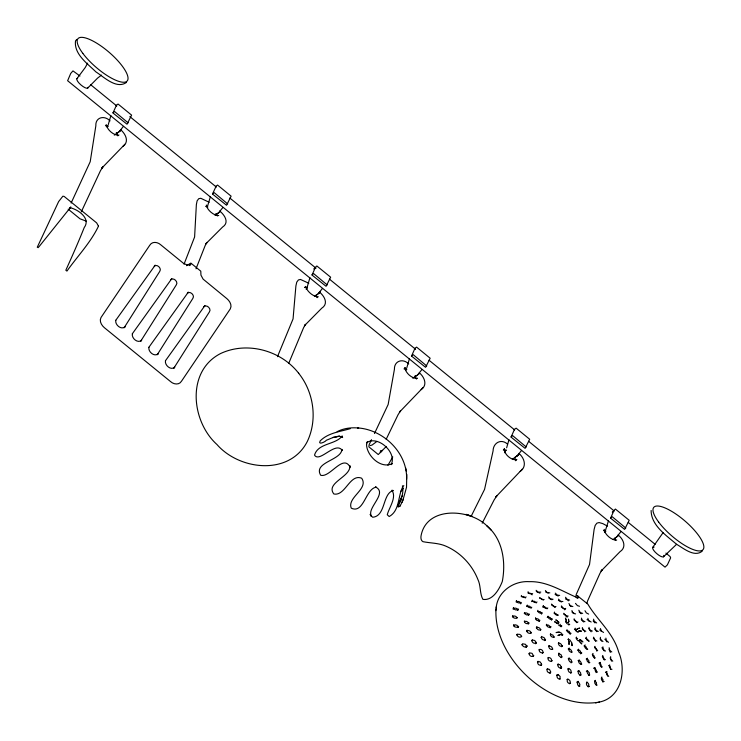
<?xml version="1.0" encoding="UTF-8"?>
<svg xmlns="http://www.w3.org/2000/svg" width="741" height="741" viewBox="0 0 741 741"><rect width="100%" height="100%" fill="white"/><g stroke="black" fill="none" stroke-linecap="round" stroke-linejoin="round"><path stroke-width="1.11" d="M551.563 604.072L553.314 606.407L555 606.925L555.963 606.462M578.795 610.213L580.333 612.594L582.667 613.372M526.545 646.689L525.628 644.355L522.989 643.855L521.914 645.04L522.377 644.068C521.896 646.309 525.063 648.005 526.703 646.421L527.092 645.717L526.156 647.393L526.703 646.421M610.667 669.466L610.158 666.956L608.556 665.464M495.97 609.269C493.506 658.406 550.544 710.999 599.525 702.042C621.606 697.438 626.571 670.262 618.661 652.136C613.539 633.101 597.357 620.347 587.872 604.156L577.026 595.449L577.86 595.996M565.503 597.265L567.069 599.237L569.634 600.108M568.884 625.098L568.662 624.052M548.646 596.829L550.276 598.941L553.045 599.247M552.406 649.385C552.943 647.365 550.322 645.272 548.535 646.467L549.34 645.513L548.924 646.152C548.368 648.208 551.072 650.376 552.869 649.06M546.552 624.283C546.154 626.284 548.775 628.007 550.535 627.164L550.943 626.664L550.109 627.859L549.915 626.423L548.553 625.135L546.191 625.015M406.596 479.177C407.569 452.871 383.254 429.41 357.523 427.918L358.7 428.039C351.373 427.298 343.667 428.215 337.099 431.697M524.359 621.616L525.962 621.245L527.675 621.977L528.472 624.079L529.037 622.848L527.888 623.709L526.045 623.514L524.609 622.357L524.406 620.912M584.973 610.695L586.344 612.9L588.65 614.094M496.146 608.083C497.406 591.744 513.569 580.611 529.25 581.666C547.136 581.055 562.317 591.466 578.036 597.987L578.425 597.718M495.775 610.667L496.35 606.647M651.126 510.475C651.07 525.397 666.372 535.456 676.579 544.292C683.582 548.321 694.419 557.667 702.292 551.109M545.395 590.558L547.006 592.43L549.822 592.883M561.113 626.571L559.983 624.181M574.099 618.8L575.414 621.43L576.961 622.245L577.98 621.958M571.58 652.367L571.552 650.83L570.403 649.311L568.162 648.977M562.234 635.482L561.706 633.388L559.529 632.101M539.281 649.375C538.438 651.478 541.226 653.71 543.107 652.469L542.375 653.34L542.838 652.765C543.672 650.718 540.958 648.523 539.115 649.69M600.395 628.544L601.46 631.045L603.554 632.443M528.092 591.716L528.25 592.68L529.658 593.661L532.659 593.689M406.79 474.36L406.522 487.337L402.937 500.203M537.836 610.334L537.901 611.584L539.216 612.798L541.013 613.298L542.217 612.761L541.495 614.113L541.43 612.881L540.17 611.649L537.66 611.344M512.716 615.493L512.55 616.16C512.846 618.189 516.005 619.068 517.292 617.466M581.055 664.325L581.166 662.732L580.184 661.148L578.026 660.602M110.881 115.615L108.251 124.664M210.407 196.652L207.35 206.878M309.923 277.68L307.283 286.804M409.449 358.709L406.818 367.758M508.965 439.746L506.64 447.814M608.491 520.775L604.786 532.575M588.993 662.954L588.808 660.537L587.548 659.231L586.187 659.045L587.456 658.23L586.789 659.333L587.243 661.074L588.484 662.445L589.855 662.63M594.43 658.341L594.208 656.026L592.337 654.331M520.682 603.878L521.145 602.387C519.774 603.693 516.968 602.859 516.403 601.09L516.542 600.525L516.144 602.044C517.514 600.766 520.293 601.516 520.812 603.331M568.931 603.498L570.209 605.638L572.876 606.573M594.949 646.347L595.208 648.523L597.681 650.431L596.681 651.061L596.422 648.903L594.615 647.097M601.377 667.308L600.775 664.121L598.941 663.149L600.358 662.38L599.728 663.352L600.09 665.085L601.192 666.576L602.414 666.946M595.014 627.692L596.005 630.248L598.274 631.499M593.671 637.158L594.541 639.974L596.885 640.974M307.293 286.73L306.218 289.481M558.686 642.651C557.741 644.55 560.076 646.902 562.021 646.254L562.567 645.8L561.595 646.754C562.465 644.874 560.187 642.595 558.288 643.225M535.595 617.661L535.511 618.985L536.734 620.291L538.531 620.819L539.865 620.273L539.161 621.542L539.244 620.226L538.031 618.902L535.521 618.559M588.965 627.358L589.882 629.98L592.328 631.082M609.13 647.717L609.806 650.487L611.797 651.95M531.788 601.646L532.371 600.127L532.751 601.284L534.28 602.303L536.049 602.6L537.04 601.97M184.027 264.222L194.605 236.981L196.365 204.609L197.106 200.857L198.736 198.69L200.802 198.292L209.166 202.256M196.013 268.788L205.183 245.521L207.045 242.372L205.831 243.798L222.587 227.042C229.636 222.587 224.606 214.936 219.725 211.018M107.176 127.424L107.834 125.85M405.744 370.519L406.392 368.944M505.918 449.972L504.677 452.751M548.284 657.415C547.08 659.351 549.507 661.991 551.554 661.092L552.165 660.574L551.313 661.333C552.453 659.434 550.072 656.878 548.081 657.758M277.467 356.69L293.056 318.917L295.9 285.943L296.761 282.117L298.428 279.931L300.503 279.459L308.775 283.229M288.684 363.423L303.643 327.559L305.616 324.308L304.403 325.725L321.789 308.163C328.745 303.773 324.456 296.02 319.39 292.028M402.4 495.562C401.835 496.553 394.073 511.725 400.362 505.547M399.927 506.344L402.567 501.055M401.168 499.443L398.232 505.408C401.252 499.554 404.021 492.441 402.4 485.855M400.798 500.295L401.687 498.221M402.03 502.315L403.484 498.925M582.352 627.553L583.204 630.23L585.807 631.193M602.748 655.479L603.248 658.462L604.461 659.666L605.471 659.647M115.929 105.491L118.051 104.036L131.602 115.142L127.026 124.229L112.975 113.002L116.365 105.37L116.578 105.796M215.446 186.519L217.567 185.065L231.118 196.17L226.542 205.266L212.5 194.04L215.909 186.649M313.721 269.011L316.833 265.963L330.643 277.199L326.068 286.295L312.017 275.068L315.407 267.436L315.62 267.862M414.488 348.585L416.609 347.121L430.16 358.236L425.584 367.323L411.542 356.097L414.923 348.418L415.136 348.891M514.013 429.613L516.134 428.159L529.685 439.265L525.11 448.361L511.058 437.125L514.449 429.456L514.662 429.919M612.279 512.105L615.391 509.048L629.202 520.293L624.635 529.389L610.584 518.163L613.974 510.53L614.178 510.957M87.651 63.124L85.252 67.514L76.851 78.768M71.136 203.034L90.207 161.723L95.839 125.831C95.265 117.235 104.398 114.948 110.029 120.876M81.325 211.787L100.498 170.625L102.925 166.827L101.721 168.216L123.525 145.69M663.102 532.603L652.673 547.46M596.283 685.156L596.496 682.665L594.764 680.859M392.776 456.901L387.941 465.255M554.463 612.047L554.342 613.159L555.463 614.511L557.149 615.299L558.436 615.058M570.181 633.907L569.236 631.332L566.522 630.637M371.5 439.682L369.138 444.702L368.861 446.842L378.262 454.539L381.272 451.538M374.474 433.541L388.145 404.512L394.425 369.277C394.073 360.848 402.919 357.986 408.726 363.933M386.181 439.283L398.065 414.71L400.594 410.81L399.399 412.191L421.861 388.83M581.416 618.114L582.343 620.541L584.945 621.671M471.063 516.468L484.558 489.393L493.08 450.926C493.098 442.942 501.148 438.209 507.576 444.174M482.196 523.192L494.136 499.897L497.035 495.553L495.849 496.915L520.988 470.526M380.281 451.408L380.735 450.556M550.693 633.592L550.35 634.203C550.091 636.204 552.74 638.121 554.463 636.889M578.573 649.162L578.239 650.515L579.045 652.2L580.518 653.229L581.805 652.988L580.601 653.858L580.925 652.497L580.157 650.867L578.684 649.848L577.415 650.089M112.947 112.771L114.596 111.558L128.174 122.886M212.472 193.809L214.121 192.586L227.7 203.923M311.989 274.837L313.647 273.614L327.226 284.952M411.514 355.865L413.163 354.643L426.742 365.98M511.031 436.894L512.689 435.68L526.267 447.018M610.556 517.931L612.205 516.709L625.784 528.046M609.648 664.862L609.908 667.854L611.001 669.179L611.973 669.271M568.467 638.649L568.643 641.002M541.708 636.371L541.347 637.019C540.995 639.103 543.838 640.946 545.533 639.594L544.755 640.632L545.126 639.233L544.163 637.714L542.44 636.973L541.023 637.445M532.353 639.64L531.973 640.317C531.556 642.484 534.576 644.253 536.234 642.78L535.567 643.781L535.947 643.132C536.364 641.021 533.418 639.224 531.788 640.678M559.89 679.071L560.15 676.589L558.871 675.19L556.537 675.477L558.13 674.412L557.464 674.856C556.009 676.607 557.945 679.636 560.15 678.978M403.41 488.3L400.835 491.329M587.557 670.494C586.381 672.078 587.752 674.931 589.762 674.894L588.465 675.486L589.401 674.579L589.336 672.847L587.557 670.92M571.922 610.565L572.812 612.816L575.59 613.918M551.443 620.161L552.286 618.874L551.082 619.383L549.35 618.791L548.09 617.485L548.044 616.197L547.256 617.512L548.451 617.021L550.183 617.577L551.591 619.578M118.94 131.944L123.386 126.424M218.456 212.973L222.911 207.461M322.428 288.49L317.982 294.01M417.498 375.039L421.953 369.518M517.023 456.067L521.469 450.556M616.549 537.095L620.995 531.584M526.147 596.885L525.23 597.579L523.433 597.45L521.821 596.57L521.34 595.468M587.854 618.318L588.65 620.541L591.17 622.023M602.896 646.81L603.257 649.477L605.517 651.08M122.839 146.477C129.61 141.846 125.59 133.88 120.57 129.647M564.679 609.806L565.689 608.407L564.846 608.852L563.253 608.287L561.4 605.897M421.157 389.646C427.826 385.088 424.454 377.058 419.323 372.76M601.859 676.996C600.655 678.469 601.711 681.201 603.517 681.627L604.072 681.442L602.59 681.961L603.017 679.747L601.581 677.589M520.191 471.433C527.055 466.691 524.535 458.133 518.959 453.436M558.909 653.034L558.51 655.303L560.585 657.156L562.113 656.887L561.159 657.693L561.724 656.359L561.03 654.664L558.658 653.627M575.248 628.211L575.164 629.943M586.4 637.149L586.029 638.214L586.761 639.826L589.391 641.16M540.791 592.078L538.235 592.216L536.104 590.318M566.995 617.207L568.032 615.901L567.134 616.401L565.54 615.845L563.818 613.289M561.002 626.793C563.651 624.756 559.242 627.016 558.529 624.876M569.208 648.032L568.643 649.292L569.283 650.996L570.774 652.117L572.237 652.024M562.891 601.535L560.502 601.34L558.538 599.136M587.094 681.998C585.594 683.406 586.724 686.481 588.771 686.62L589.419 686.398L588.113 686.851C589.66 685.453 588.493 682.461 586.474 682.294M304.671 287.554L305.625 286.424C307.126 291.5 312.758 296.298 318 296.984L318.241 296.696M76.805 39.421L75.508 40.931C73.831 54.167 87.521 63.606 95.876 71.868C104.101 77.129 116.494 89.541 126.47 82.418M118.94 134.964L118.653 135.297C113.308 135.14 107.297 129.953 106.343 124.701L105.435 125.748L108.316 126.109M417.535 378.169L417.239 378.521C411.866 378.521 405.716 373.205 404.919 367.897L405.225 367.545L404.04 368.925L406.902 369.213M604.35 529.361L604.072 529.676C605.267 534.854 611.121 539.874 616.419 540.263L616.688 539.948M576.461 637.084L576.396 638.983L577.924 640.678M206.369 205.035C206.943 209.907 213.834 215.761 218.734 215.575M124.034 145.088L124.72 144.3M422.342 388.265L423.055 387.45M521.377 470.081L522.173 469.164M380.309 452.594L386.293 446.425M566.411 630.739C567.865 627.877 566.624 632.064 568.449 632.555C569.218 634.027 572.728 632.305 570.042 634.092M559.677 595.394L557.343 595.116L555.25 593.115M120.987 129.944L119.709 131.37L120.394 130.629M220.512 210.981L219.234 212.398L219.92 211.657M419.554 373.038L418.276 374.464L418.961 373.723M519.071 454.076L517.792 455.493L518.478 454.752M618.596 535.104L617.318 536.521L617.818 535.993M381.485 451.288L382.384 450.287M567.949 678.988C566.217 680.414 567.615 683.637 569.801 683.535L570.542 683.276M569.477 683.758C571.255 682.378 569.773 679.201 567.643 679.293L566.911 679.553M579.518 606.258L577.415 605.629L575.488 603.378M593.504 619.18L594.291 621.227L596.681 622.968M521.766 636.297C520.478 638.131 517.162 636.991 517.088 634.805L517.292 634.046L516.894 635.148C518.135 633.268 521.423 634.5 521.488 636.63M579.193 659.805L578.526 661.028L579.008 662.787L580.351 664.066L581.787 664.093M605.869 638.103L606.333 640.409L608.491 642.336M576.313 629.896L577.471 628.729L579.601 628.173L577.471 628.729L576.331 629.915M87.67 88.133L97.534 78.148L101.508 75.11M663.491 556.824L676.598 544.283M512.374 616.836C513.652 615.187 516.727 616.104 517.042 618.114M610.64 656.646L610.686 659.203L612.761 661.185M531.436 632.675C530.01 634.324 526.888 632.962 526.879 630.85L527.11 630.146L526.592 631.286C528.009 629.637 531.056 631.036 531.065 633.101M350.41 428.613C340.1 431.734 328.393 432.725 320.223 440.849C317.454 445.36 325.077 442.127 326.42 440.237C331.236 438.431 337.34 434.782 342.398 437.033L342.592 437.56L342.185 435.921C335.923 444.869 318.121 442.794 314.527 455.094C319.417 463.347 335.784 440.46 342.323 450.565L341.907 449.416C341.342 460.374 313.017 462.217 320.668 475.25C329.958 478.149 343.139 453.325 350.15 467.265L349.789 465.598C351.391 476.741 325.151 482.799 333.839 493.978C345.278 496.433 349.845 473.342 361.673 478.223C369.074 488.949 346.844 497.433 351.262 508.159C363.905 514.152 365.554 488.588 376.28 487.161L375.455 486.967C389.044 493.302 363.498 510.216 372.695 517.255C385.996 516.097 382.3 493.237 393.314 490.551L391.887 490.236C396.926 497.433 389.173 507.353 387.256 514.745L389.192 516.523C400.26 510.521 397.556 494.96 403.419 485.772L403.854 485.726M547.812 607.963L546.719 608.472L544.968 607.972L543.588 606.796L543.385 605.619L542.653 607.074L544.598 606.703L547.09 608.833M578.916 640.604L580.11 639.585L582.926 641.938L580.11 639.566M531.788 607.231L530.547 607.815L528.722 607.407L527.36 606.295L527.286 605.082L526.749 606.546L527.99 605.962L529.796 606.333L531.325 608.102M376.817 441.506L372.093 445.026L370.287 445.563M593.069 653.46L592.439 654.433L592.865 656.128L594.078 657.554L595.375 657.888M579.953 675.635L580.814 674.467L580.564 672.735L579.314 671.346L577.841 671.189L579.008 670.512L578.156 671.67L578.425 673.476L579.666 674.884L581.157 675.042M585.205 644.966L584.76 645.318C584.13 647.069 585.881 649.385 587.743 649.227M119.44 131.472L114.271 135.131M318.482 293.529L314.545 296.409M418.007 374.557L412.83 378.225M617.049 536.623L613.103 539.504M600.377 637.297L600.599 639.594L602.952 641.511M186.612 265.704L190.845 263.083L200.792 271.178L200.941 275.106L203.099 279.116L226.913 298.679C229.747 301.022 232.304 305.301 230.284 308.904L181.517 381.18C179.183 385.255 173.663 384.431 170.643 381.652L104.398 327.707C101.563 325.373 99.007 321.094 101.026 317.481L149.793 245.206C152.127 241.14 157.648 241.964 160.667 244.743L183.435 263.287L187.454 265.102L190.845 264.222L189.622 265.639L189.631 264.583M595.495 680.331L594.643 681.387L594.81 683.211L595.829 684.73L597.172 685.055M215.122 215.307L218.966 212.5L216.428 214.26M541.013 629.591C539.42 630.943 536.54 629.387 536.641 627.34L536.938 626.701L536.299 627.896C537.873 626.515 540.68 628.127 540.587 630.119M556.537 675.477L557.464 674.856M512.355 459.253L517.524 455.595L514.986 457.354M524.22 613.363C525.74 612.159 528.602 613.316 528.639 615.317L529.204 613.965L528.296 614.919L526.527 614.882L524.915 613.918L524.415 612.557M117.976 132.583L116.902 133.232M317.018 294.64L315.944 295.298M416.535 375.668L415.469 376.326M615.576 537.734L614.511 538.392M569.736 624.293L567.838 624.293M562.91 634.778L561.122 634.88M586.288 671.161L586.863 670.864M339.397 435.912L336.136 437.19L333.052 437.347M544.107 599.525L541.93 599.543L539.643 597.45M605.462 672.244L606.962 671.596L606.333 672.569L606.61 674.338L607.611 675.875L608.75 676.283M521.182 596.616L523.591 596.468L525.554 597.885M560.418 634.518L557.927 635.5L560.437 634.528M532.121 601.238L534.53 601.303L536.364 602.896M595.56 702.922L596.94 702.616M598.117 702.357L599.525 702.042M567.847 639.427L569.792 639.872L571.255 642.012M528 593.041L530.547 593.356L532.149 594.838M130.435 116.791L129.944 116.68M550.489 634.352L552.943 635.102L553.907 637.371M583.964 645.939L586.029 646.763L587.085 649.181M539.67 598.357L541.319 598.571L543.385 600.062M554.12 613.168L555.722 613.465L557.64 615.262M603.6 530.612L605.906 531.177M574.423 629.229L575.072 629.276M305.107 287.434L307.348 288.064M536.289 591.503L539.994 593.217M205.581 206.35L207.841 207.045M575.998 637.908L577.674 638.585M551.684 605.11L553.36 605.61L555.083 607.351M563.706 614.159L565.281 614.715L566.985 616.651M561.27 606.953L564.642 609.306M558.39 600.34L561.428 602.016M565.828 622.005L567.097 622.449M555.102 594.477L558.205 596.07M548.877 598.117L551.952 599.775M86.308 221.161L80.019 218.817L68.172 209.166M545.709 592.04L548.238 593.143M585.705 638.112L587.733 639.529L588.456 641.122M506.372 450.25L503.334 450.083L504.519 448.722L504.176 449.12C504.538 454.557 510.994 460.198 516.44 459.781L516.783 459.383L515.597 460.745L514.995 457.743M573.969 619.837L575.498 620.634L576.887 622.709M565.448 598.876L567.022 599.71M587.011 619.643L587.613 619.921M601.924 647.717L604.295 650.978M572.015 612.066L574.192 613.752M582.231 628.683L584.279 630.452L584.742 631.878M581.268 619.513L583.732 621.995M607.5 526.147L602.785 523.609L599.089 522.553L596.903 523.155L595.19 525.388L594.106 529.472L589.54 564.457L576.211 594.56L575.803 596.95M606.008 672.272L607.175 673.273L607.833 675.903M577.035 631.804L575.59 630.6M588.669 628.572L591.133 631.804M593.309 638.121L595.18 640.002L595.644 641.502M569.709 605.388L571.209 606.555M579.147 611.89L581.148 613.752M594.551 628.979L596.82 631.638M298.753 373.371C281.024 350.373 247.086 341.055 220.577 353.54C186.084 371.167 191.215 421.323 216.937 444.498C239.667 470.563 289.814 475.926 307.339 441.423C317.75 419.462 313.739 391.943 298.567 373.158M602.331 656.294L603.943 658.314L604.211 659.925M604.795 639.224L605.323 639.622M79.972 76.017L72.97 70.895L70.719 73.442L67.626 80.723L665.038 567.143L667.391 564.855L670.642 557.853L670.105 556.556L665.927 553.101M90.745 84.78L116.763 105.972M130.221 116.93L216.363 187.065M229.83 198.032L315.972 268.168M329.43 279.125L415.571 349.261M429.03 360.219L514.282 429.632M528.639 441.321L613.881 510.725M628.238 522.414L655.155 544.339M487.041 525.99C470.183 508.937 427.131 505.751 421.175 535.187C420.675 537.364 420.712 540.513 422.954 541.671C430.493 543.199 438.468 542.931 445.674 546.071C460.3 552.304 472.045 564.679 477.871 579.425C480.937 585.64 479.612 593.458 482.891 599.367C492.719 600.97 499.277 589.29 502.305 581.472C506.001 562.169 502.861 539.337 487.041 525.99L491.153 530.148M599.756 629.896L601.007 631.128M593.143 620.939L595.014 622.949M576.637 597.496L577.248 598.302M588.335 620.449L589.021 621.115M600.034 638.844L601.646 641.076M567.782 600.293L568.347 600.858M566.893 623.663L565.735 621.403M618.105 534.965C623.561 539.207 626.923 547.303 619.939 551.758L601.007 571.126L602.211 569.727L599.997 573.256L587.428 601.303L587.039 603.609M610.112 657.897L611.566 661.092M215.835 213.556L217.409 215.983M609 649.32L610.371 652.413M605.925 640.28L606.925 641.882M116.309 132.62L117.847 135.853M415.016 375.817L416.461 379.04M316.129 295.557L317.092 297.669M614.669 538.688L615.456 540.263M371.195 516.384L370.185 514.384L370.815 515.643M406.346 471.156L405.605 467.812M88.049 87.327A7.188 2.204 40.7 0 1 80.908 84.909A7.188 2.204 40.7 0 1 77.638 78.314M663.732 555.37A7.188 2.204 40.7 0 1 656.73 553.601A7.188 2.204 40.7 0 1 654.136 547.071M513.828 624.858L514.875 626.979L517.598 627.34L518.644 626.265L518.209 627.46L517.172 625.367L515.384 624.802L513.476 626.08L513.828 624.858M569.134 641.613L569.023 644.531L569.153 641.623M366.526 444.424C366.73 455.872 381.078 469.414 392.313 463.542L391.155 464.653C397.315 452.658 377.771 434.874 366.61 442.757L367.61 441.506L366.526 444.424M541.514 663.834L541.069 665.409L541.764 664.677C539.772 666.641 536.271 663.408 538.077 661.268L537.401 662.019L539.846 661.667L541.514 663.834M577.211 682.452L577.785 685.147L579.981 686.018L578.795 686.472L579.925 684.471L578.545 682.1L577.044 681.859L578.202 681.322L577.211 682.452M561.252 666.835L560.742 668.299L561.706 667.641L561.03 668.03C558.89 668.53 556.908 665.622 558.371 663.899L557.454 664.658L559.761 664.52L561.252 666.835M98.47 226.162C90.726 242.511 77.425 256.293 66.931 271.095L65.838 270.206C72.229 256.108 78.472 241.955 84.215 227.58C91.134 218.419 77.981 209.416 70.256 207.786L69.654 208.332L70.83 206.989L39.245 246.42L38.143 247.651L37.272 247.225L58.632 201.58L62.892 196.17L64.189 196.458L96.654 222.893L98.47 226.162M115.781 320.279C114.818 324.817 121.339 330.356 125.109 326.725L124.127 327.763L159.686 271.493C162.14 268.538 156.972 263.537 154.221 266.214L155.202 265.176L115.781 320.279M132.343 333.765C131.379 338.304 137.9 343.843 141.67 340.212L140.688 341.24L176.247 284.979C178.701 282.025 173.533 277.023 170.782 279.7L171.764 278.662L132.343 333.765M148.904 347.251C147.941 351.78 154.461 357.319 158.231 353.698L157.249 354.726L192.808 298.466C195.263 295.511 190.094 290.509 187.343 293.186L188.325 292.149L148.904 347.251M165.465 360.737C164.502 365.267 171.023 370.806 174.793 367.175L173.811 368.212L209.37 311.952C211.824 308.988 206.656 303.995 203.905 306.663L204.886 305.635L165.465 360.737M594.625 668.049L595.486 671.374L597.403 671.976L596.005 672.615L596.459 670.503L594.93 668.336L593.671 668.271L595.032 667.567L594.625 668.049M568.81 658.536L568.773 660.203L569.866 661.778L572.154 662.102L571.07 662.843L571.728 661.537L571.135 659.833L569.699 658.703L568.236 658.823L569.283 657.989L568.81 658.536M513.467 607.676L513.105 609.102L514.097 608.194L515.903 608.166L517.45 609.093L517.876 610.38L518.311 608.972L517.32 609.899L515.495 609.88L513.893 608.982L513.467 607.676M568.356 668.928L568.236 670.651L569.273 672.263L571.589 672.569L570.514 673.189C572.172 671.726 570.57 668.743 568.514 668.817L567.801 669.067L568.856 668.363L568.356 668.928M533.39 655.637L533.159 656.443L533.789 655.581C532.26 657.925 528.231 655.452 529.482 653.006L528.935 653.858L530.241 652.96L532.066 653.34L533.39 655.637M550.656 671.837L549.868 673.217L550.674 672.596C548.331 674.032 545.543 670.216 547.766 668.512L546.96 669.197L549.47 669.364L550.656 671.837M558.751 622.199L557.834 623.45L558.77 622.19L555.806 619.856L558.751 622.199M568.755 621.634L567.708 622.894L568.773 621.643L568.504 619.143L568.755 621.634M320.029 292.01L318.75 293.436L320.029 292.01M578.953 631.063L577.776 632.203L578.953 631.082L581.463 631.119L578.953 631.063M558.955 632.175L556.065 632.555L558.955 632.193M466.987 514.699L465.978 514.365L472.323 516.477L466.987 514.699M557.797 623.672L554.592 621.727L557.797 623.69M581.722 643.818L579.138 641.067L581.722 643.818M566.328 620.782L565.429 618.068L566.309 620.782M572.098 645.606L571.58 642.475L572.098 645.606M82.825 53.361A32.447 9.939 40.7 0 0 126.359 81.64A32.447 9.939 40.7 0 0 98.636 44.386A32.447 9.939 40.7 0 0 82.825 53.361M658.647 522.053A32.447 9.939 40.7 0 0 702.181 550.331A32.447 9.939 40.7 0 0 674.458 513.068A32.447 9.939 40.7 0 0 658.647 522.053"/></g></svg>
